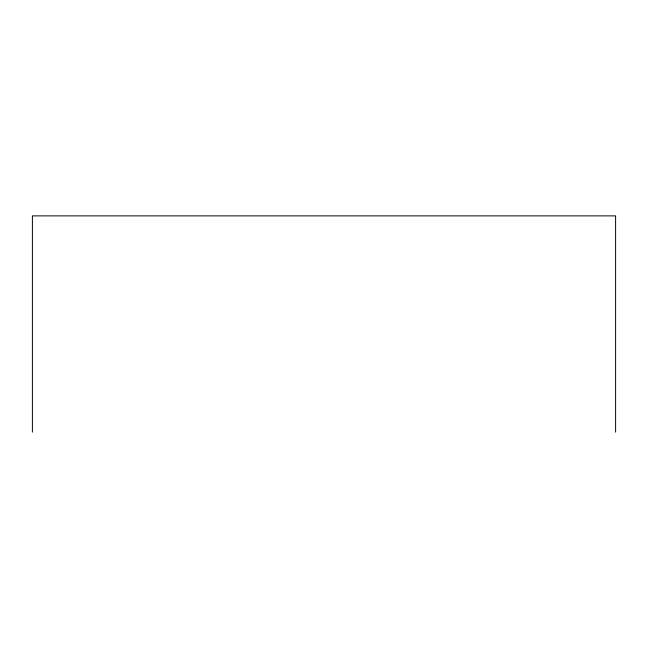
<?xml version="1.0" encoding="UTF-8"?>
<svg xmlns="http://www.w3.org/2000/svg" width="648" height="648" viewBox="0 0 648 648"><rect width="100%" height="100%" fill="white"/><g stroke="black" fill="none" stroke-linecap="round" stroke-linejoin="round"><path stroke-width="0.97" d="M615.6 432.119L615.6 215.881L32.4 215.881L32.4 432.119"/></g></svg>
